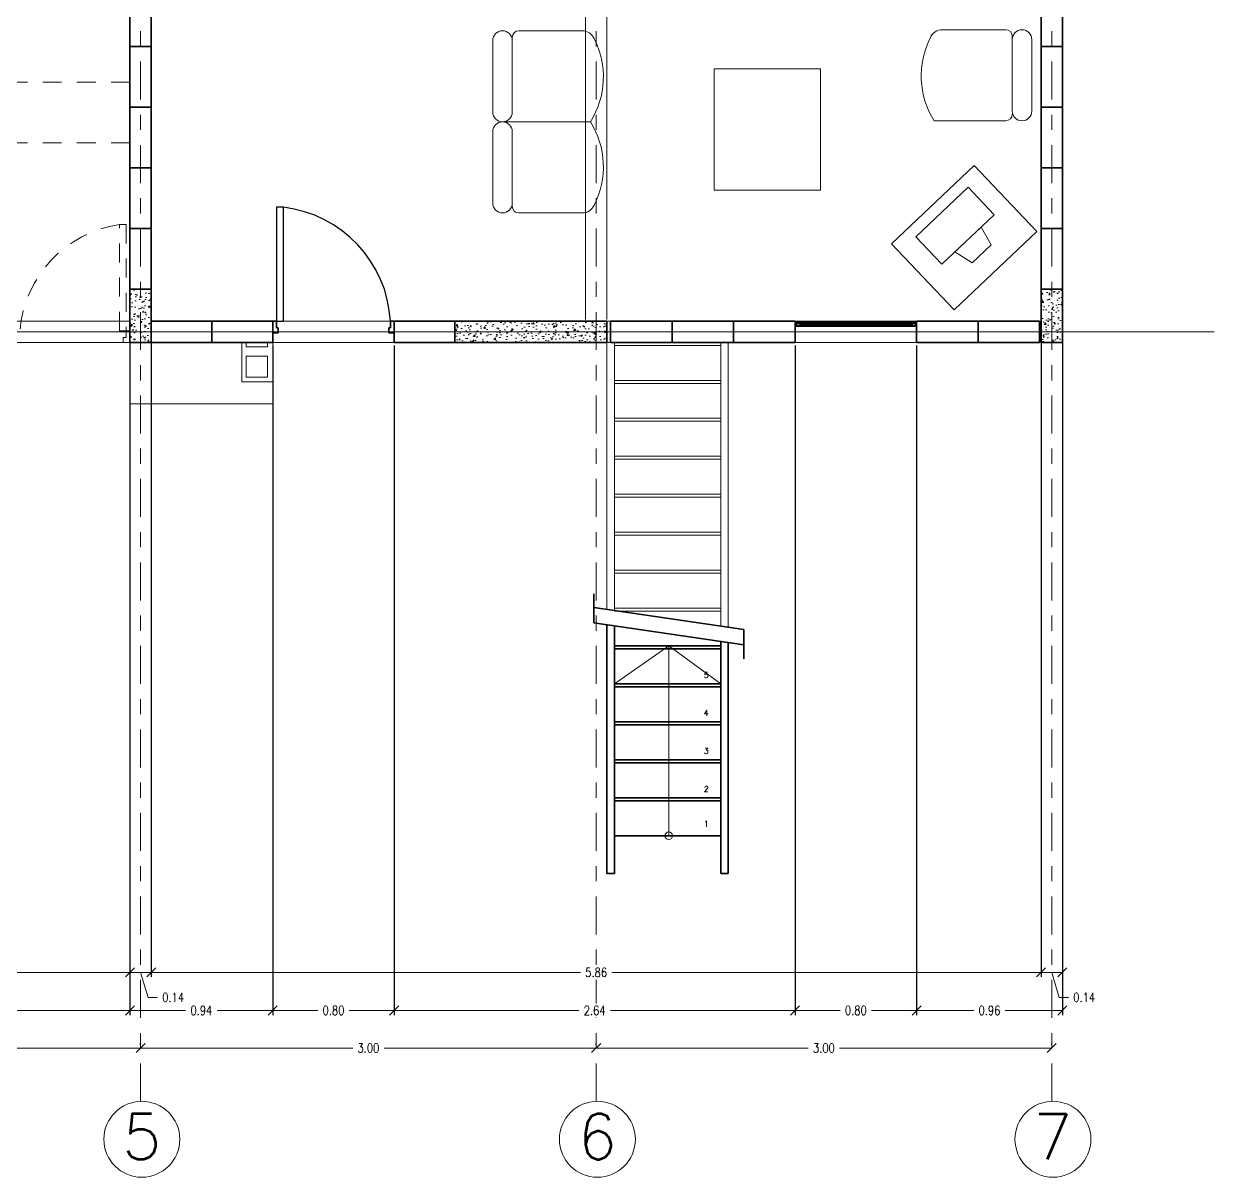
# Model space of a CAD drawing. Header units: metres. Extents: x -89 to 15, y -108 to -10.
# Drawn here: x -22.11 to -14.27, y -92.65 to -85.05 of the extents above; entities that cross this region are included whole.
import ezdxf

# ---------------------------------------------------------------- set-up
doc = ezdxf.new("R2010")
doc.units = ezdxf.units.M
doc.header["$LTSCALE"] = 5
doc.header["$MEASUREMENT"] = 0
doc.linetypes.add('CENTER', pattern=[2, 1.25, -0.25, 0.25, -0.25])
doc.linetypes.add('HIDDEN', pattern=[0.375, 0.25, -0.125])
doc.layers.get('0').update_dxf_attribs({"color": 30})
for name, color, linetype, lineweight in [('A-ANNO-DIMS', 3, 'Continuous', 18), ('A-ANNO-SYMB', 3, 'Continuous', 18), ('A-ANNO-TEXT', 3, 'Continuous', 18), ('A-DOOR-FULL', 4, 'Continuous', 25), ('A-FLOR-LEVL', 7, 'Continuous', 35), ('A-FLOR-OVHD', 3, 'HIDDEN', 18), ('A-FLOR-PATT', 8, 'Continuous', 18), ('A-FURN', 8, 'Continuous', 18), ('A-GLAZ-FULL', 4, 'Continuous', 25), ('A-WALL-FULL', 7, 'Continuous', 35)]:
    doc.layers.add(name, color=color, linetype=linetype, lineweight=lineweight)
doc.styles.add('E-ROMANS', font='romans.shx', dxfattribs={"width": 0.8})
doc.dimstyles.new('E-0050_TICK_12', dxfattribs={"dimscale": 0.001, "dimtxt": 60, "dimasz": 60, "dimexe": 30, "dimexo": 20, "dimgap": 30, "dimtad": 0, "dimzin": 0, "dimdsep": 46, "dimtxsty": 'E-ROMANS', "dimblk": 'OBLIQUE', "dimcen": 30, "dimclrd": 256, "dimclre": 256, "dimclrt": 256, "dimadec": 0, "dimazin": 0, "dimtfac": 1, "dimtmove": 1, "dimatfit": 3, "dimldrblk": 'OPEN90', "dimfxl": 1, "dimtfill": 1, "dimtolj": 1, "dimtzin": 0, "dimlwd": -1, "dimarcsym": 0})

# ---------------------------------------------------------------- blocks, each defined once
blk = doc.blocks.new('_Oblique')
at = {"color": 0, "linetype": 'ByBlock', "lineweight": -2}
blk.add_line((-0.5, -0.5), (0.5, 0.5), dxfattribs=at)
blk = doc.blocks.new('*D42')
at = {"layer": 'A-ANNO-DIMS', "lineweight": -2, "transparency": 16777216}
for p, q in [((-24.3446, -91.7796), (-24.3446, -91.7696)), ((-21.3446, -91.7796), (-21.3446, -91.7696))]:
    blk.add_line(p, q, dxfattribs=at)
at = {"layer": 'A-ANNO-DIMS', "transparency": 16777216}
for p, q in [((-24.3446, -91.7996), (-22.9477, -91.7996)), ((-21.3446, -91.7996), (-22.7414, -91.7996))]:
    blk.add_line(p, q, dxfattribs=at)
at = {"layer": 'A-ANNO-DIMS', "transparency": 16777216, "xscale": 0.06, "yscale": 0.06, "zscale": 0.06, "rotation": 180}
blk.add_blockref('_Oblique', (-24.3446, -91.7996), dxfattribs=at)
at = {"layer": 'A-ANNO-DIMS', "transparency": 16777216, "xscale": 0.06, "yscale": 0.06, "zscale": 0.06}
blk.add_blockref('_Oblique', (-21.3446, -91.7996), dxfattribs=at)
at = {"layer": 'A-ANNO-DIMS', "transparency": 16777216, "insert": (-22.8446, -91.7996), "char_height": 0.06, "attachment_point": 5, "style": 'E-ROMANS', "bg_fill": 3, "box_fill_scale": 1.25, "bg_fill_color": 256, "bg_fill_true_color": 13158600, "bg_fill_transparency": 0}
blk.add_mtext('\\A1;3.00', dxfattribs=at)
blk = doc.blocks.new('_Open90')
at = {"color": 0, "linetype": 'ByBlock', "lineweight": -2}
for p, q in [((0, 0), (-1, 0)), ((-0.5, 0.5), (0, 0)), ((0, 0), (-0.5, -0.5))]:
    blk.add_line(p, q, dxfattribs=at)
blk = doc.blocks.new('*D43')
at = {"layer": 'A-ANNO-DIMS', "lineweight": -2, "transparency": 16777216}
for p, q in [((-21.3446, -91.7796), (-21.3446, -91.7696)), ((-18.3446, -91.7796), (-18.3446, -91.7696))]:
    blk.add_line(p, q, dxfattribs=at)
at = {"layer": 'A-ANNO-DIMS', "transparency": 16777216}
for p, q in [((-21.3446, -91.7996), (-19.9477, -91.7996)), ((-18.3446, -91.7996), (-19.7414, -91.7996))]:
    blk.add_line(p, q, dxfattribs=at)
at = {"layer": 'A-ANNO-DIMS', "transparency": 16777216, "xscale": 0.06, "yscale": 0.06, "zscale": 0.06, "rotation": 180}
blk.add_blockref('_Oblique', (-21.3446, -91.7996), dxfattribs=at)
at = {"layer": 'A-ANNO-DIMS', "transparency": 16777216, "xscale": 0.06, "yscale": 0.06, "zscale": 0.06}
blk.add_blockref('_Oblique', (-18.3446, -91.7996), dxfattribs=at)
at = {"layer": 'A-ANNO-DIMS', "transparency": 16777216, "insert": (-19.8446, -91.7996), "char_height": 0.06, "attachment_point": 5, "style": 'E-ROMANS', "bg_fill": 3, "box_fill_scale": 1.25, "bg_fill_color": 256, "bg_fill_true_color": 13158600, "bg_fill_transparency": 0}
blk.add_mtext('\\A1;3.00', dxfattribs=at)
blk = doc.blocks.new('*D44')
at = {"layer": 'A-ANNO-DIMS', "lineweight": -2, "transparency": 16777216}
for p, q in [((-18.3446, -91.7796), (-18.3446, -91.7696)), ((-15.3446, -91.7796), (-15.3446, -91.7696))]:
    blk.add_line(p, q, dxfattribs=at)
at = {"layer": 'A-ANNO-DIMS', "transparency": 16777216}
for p, q in [((-18.3446, -91.7996), (-16.9477, -91.7996)), ((-15.3446, -91.7996), (-16.7414, -91.7996))]:
    blk.add_line(p, q, dxfattribs=at)
at = {"layer": 'A-ANNO-DIMS', "transparency": 16777216, "xscale": 0.06, "yscale": 0.06, "zscale": 0.06, "rotation": 180}
blk.add_blockref('_Oblique', (-18.3446, -91.7996), dxfattribs=at)
at = {"layer": 'A-ANNO-DIMS', "transparency": 16777216, "xscale": 0.06, "yscale": 0.06, "zscale": 0.06}
blk.add_blockref('_Oblique', (-15.3446, -91.7996), dxfattribs=at)
at = {"layer": 'A-ANNO-DIMS', "transparency": 16777216, "insert": (-16.8446, -91.7996), "char_height": 0.06, "attachment_point": 5, "style": 'E-ROMANS', "bg_fill": 3, "box_fill_scale": 1.25, "bg_fill_color": 256, "bg_fill_true_color": 13158600, "bg_fill_transparency": 0}
blk.add_mtext('\\A1;3.00', dxfattribs=at)
blk = doc.blocks.new('*D51')
at = {"layer": 'A-ANNO-DIMS', "lineweight": -2, "transparency": 16777216}
for p, q in [((-21.4146, -87.1709), (-21.4146, -91.5822)), ((-20.4746, -87.1709), (-20.4746, -91.5822))]:
    blk.add_line(p, q, dxfattribs=at)
at = {"layer": 'A-ANNO-DIMS', "transparency": 16777216}
for p, q in [((-21.4146, -91.5522), (-21.0489, -91.5522)), ((-20.4746, -91.5522), (-20.8403, -91.5522))]:
    blk.add_line(p, q, dxfattribs=at)
at = {"layer": 'A-ANNO-DIMS', "transparency": 16777216, "xscale": 0.06, "yscale": 0.06, "zscale": 0.06, "rotation": 180}
blk.add_blockref('_Oblique', (-21.4146, -91.5522), dxfattribs=at)
at = {"layer": 'A-ANNO-DIMS', "transparency": 16777216, "xscale": 0.06, "yscale": 0.06, "zscale": 0.06}
blk.add_blockref('_Oblique', (-20.4746, -91.5522), dxfattribs=at)
at = {"layer": 'A-ANNO-DIMS', "transparency": 16777216, "insert": (-20.9446, -91.5522), "char_height": 0.06, "attachment_point": 5, "style": 'E-ROMANS', "bg_fill": 3, "box_fill_scale": 1.25, "bg_fill_color": 256, "bg_fill_true_color": 13158600, "bg_fill_transparency": 0}
blk.add_mtext('\\A1;0.94', dxfattribs=at)
blk = doc.blocks.new('*D52')
at = {"layer": 'A-ANNO-DIMS', "lineweight": -2, "transparency": 16777216}
for p, q in [((-20.4746, -87.1709), (-20.4746, -91.5822)), ((-19.6746, -87.1709), (-19.6746, -91.5822))]:
    blk.add_line(p, q, dxfattribs=at)
at = {"layer": 'A-ANNO-DIMS', "transparency": 16777216}
for p, q in [((-20.4746, -91.5522), (-20.1777, -91.5522)), ((-19.6746, -91.5522), (-19.9714, -91.5522))]:
    blk.add_line(p, q, dxfattribs=at)
at = {"layer": 'A-ANNO-DIMS', "transparency": 16777216, "xscale": 0.06, "yscale": 0.06, "zscale": 0.06, "rotation": 180}
blk.add_blockref('_Oblique', (-20.4746, -91.5522), dxfattribs=at)
at = {"layer": 'A-ANNO-DIMS', "transparency": 16777216, "xscale": 0.06, "yscale": 0.06, "zscale": 0.06}
blk.add_blockref('_Oblique', (-19.6746, -91.5522), dxfattribs=at)
at = {"layer": 'A-ANNO-DIMS', "transparency": 16777216, "insert": (-20.0746, -91.5522), "char_height": 0.06, "attachment_point": 5, "style": 'E-ROMANS', "bg_fill": 3, "box_fill_scale": 1.25, "bg_fill_color": 256, "bg_fill_true_color": 13158600, "bg_fill_transparency": 0}
blk.add_mtext('\\A1;0.80', dxfattribs=at)
blk = doc.blocks.new('*D53')
at = {"layer": 'A-ANNO-DIMS', "lineweight": -2, "transparency": 16777216}
for p, q in [((-19.6746, -87.1709), (-19.6746, -91.5822)), ((-17.0346, -87.1709), (-17.0346, -91.5822))]:
    blk.add_line(p, q, dxfattribs=at)
at = {"layer": 'A-ANNO-DIMS', "transparency": 16777216}
for p, q in [((-19.6746, -91.5522), (-18.4589, -91.5522)), ((-17.0346, -91.5522), (-18.2503, -91.5522))]:
    blk.add_line(p, q, dxfattribs=at)
at = {"layer": 'A-ANNO-DIMS', "transparency": 16777216, "xscale": 0.06, "yscale": 0.06, "zscale": 0.06, "rotation": 180}
blk.add_blockref('_Oblique', (-19.6746, -91.5522), dxfattribs=at)
at = {"layer": 'A-ANNO-DIMS', "transparency": 16777216, "xscale": 0.06, "yscale": 0.06, "zscale": 0.06}
blk.add_blockref('_Oblique', (-17.0346, -91.5522), dxfattribs=at)
at = {"layer": 'A-ANNO-DIMS', "transparency": 16777216, "insert": (-18.3546, -91.5522), "char_height": 0.06, "attachment_point": 5, "style": 'E-ROMANS', "bg_fill": 3, "box_fill_scale": 1.25, "bg_fill_color": 256, "bg_fill_true_color": 13158600, "bg_fill_transparency": 0}
blk.add_mtext('\\A1;2.64', dxfattribs=at)
blk = doc.blocks.new('*D54')
at = {"layer": 'A-ANNO-DIMS', "lineweight": -2, "transparency": 16777216}
for p, q in [((-17.0346, -87.1709), (-17.0346, -91.5822)), ((-16.2346, -87.1709), (-16.2346, -91.5822))]:
    blk.add_line(p, q, dxfattribs=at)
at = {"layer": 'A-ANNO-DIMS', "transparency": 16777216}
for p, q in [((-17.0346, -91.5522), (-16.7377, -91.5522)), ((-16.2346, -91.5522), (-16.5314, -91.5522))]:
    blk.add_line(p, q, dxfattribs=at)
at = {"layer": 'A-ANNO-DIMS', "transparency": 16777216, "xscale": 0.06, "yscale": 0.06, "zscale": 0.06, "rotation": 180}
blk.add_blockref('_Oblique', (-17.0346, -91.5522), dxfattribs=at)
at = {"layer": 'A-ANNO-DIMS', "transparency": 16777216, "xscale": 0.06, "yscale": 0.06, "zscale": 0.06}
blk.add_blockref('_Oblique', (-16.2346, -91.5522), dxfattribs=at)
at = {"layer": 'A-ANNO-DIMS', "transparency": 16777216, "insert": (-16.6346, -91.5522), "char_height": 0.06, "attachment_point": 5, "style": 'E-ROMANS', "bg_fill": 3, "box_fill_scale": 1.25, "bg_fill_color": 256, "bg_fill_true_color": 13158600, "bg_fill_transparency": 0}
blk.add_mtext('\\A1;0.80', dxfattribs=at)
blk = doc.blocks.new('*D55')
at = {"layer": 'A-ANNO-DIMS', "lineweight": -2, "transparency": 16777216}
for p, q in [((-16.2346, -87.1709), (-16.2346, -91.5822)), ((-15.2746, -87.1709), (-15.2746, -91.5822))]:
    blk.add_line(p, q, dxfattribs=at)
at = {"layer": 'A-ANNO-DIMS', "transparency": 16777216}
for p, q in [((-16.2346, -91.5522), (-15.8577, -91.5522)), ((-15.2746, -91.5522), (-15.6514, -91.5522))]:
    blk.add_line(p, q, dxfattribs=at)
at = {"layer": 'A-ANNO-DIMS', "transparency": 16777216, "xscale": 0.06, "yscale": 0.06, "zscale": 0.06, "rotation": 180}
blk.add_blockref('_Oblique', (-16.2346, -91.5522), dxfattribs=at)
at = {"layer": 'A-ANNO-DIMS', "transparency": 16777216, "xscale": 0.06, "yscale": 0.06, "zscale": 0.06}
blk.add_blockref('_Oblique', (-15.2746, -91.5522), dxfattribs=at)
at = {"layer": 'A-ANNO-DIMS', "transparency": 16777216, "insert": (-15.7546, -91.5522), "char_height": 0.06, "attachment_point": 5, "style": 'E-ROMANS', "bg_fill": 3, "box_fill_scale": 1.25, "bg_fill_color": 256, "bg_fill_true_color": 13158600, "bg_fill_transparency": 0}
blk.add_mtext('\\A1;0.96', dxfattribs=at)
blk = doc.blocks.new('*D61')
at = {"layer": 'A-ANNO-DIMS', "lineweight": -2, "transparency": 16777216}
for p, q in [((-24.2746, -86.6209), (-24.2746, -91.3314)), ((-21.4146, -86.6209), (-21.4146, -91.3314))]:
    blk.add_line(p, q, dxfattribs=at)
at = {"layer": 'A-ANNO-DIMS', "transparency": 16777216}
for p, q in [((-24.2746, -91.3014), (-22.9477, -91.3014)), ((-21.4146, -91.3014), (-22.7414, -91.3014))]:
    blk.add_line(p, q, dxfattribs=at)
at = {"layer": 'A-ANNO-DIMS', "transparency": 16777216, "xscale": 0.06, "yscale": 0.06, "zscale": 0.06, "rotation": 180}
blk.add_blockref('_Oblique', (-24.2746, -91.3014), dxfattribs=at)
at = {"layer": 'A-ANNO-DIMS', "transparency": 16777216, "xscale": 0.06, "yscale": 0.06, "zscale": 0.06}
blk.add_blockref('_Oblique', (-21.4146, -91.3014), dxfattribs=at)
at = {"layer": 'A-ANNO-DIMS', "transparency": 16777216, "insert": (-22.8446, -91.3014), "char_height": 0.06, "attachment_point": 5, "style": 'E-ROMANS', "bg_fill": 3, "box_fill_scale": 1.25, "bg_fill_color": 256, "bg_fill_true_color": 13158600, "bg_fill_transparency": 0}
blk.add_mtext('\\A1;2.86', dxfattribs=at)
blk = doc.blocks.new('*D62')
at = {"layer": 'A-ANNO-DIMS', "lineweight": -2, "transparency": 16777216}
for p, q in [((-21.4146, -86.8209), (-21.4146, -91.3314)), ((-21.2746, -86.8209), (-21.2746, -91.3314))]:
    blk.add_line(p, q, dxfattribs=at)
at = {"layer": 'A-ANNO-DIMS', "transparency": 16777216}
for p, q in [((-21.4146, -91.3014), (-21.2746, -91.3014)), ((-21.3446, -91.3014), (-21.2951, -91.4664)), ((-21.2951, -91.4664), (-21.2351, -91.4664))]:
    blk.add_line(p, q, dxfattribs=at)
at = {"layer": 'A-ANNO-DIMS', "transparency": 16777216, "xscale": 0.06, "yscale": 0.06, "zscale": 0.06, "rotation": 180}
blk.add_blockref('_Oblique', (-21.4146, -91.3014), dxfattribs=at)
at = {"layer": 'A-ANNO-DIMS', "transparency": 16777216, "xscale": 0.06, "yscale": 0.06, "zscale": 0.06}
blk.add_blockref('_Oblique', (-21.2746, -91.3014), dxfattribs=at)
at = {"layer": 'A-ANNO-DIMS', "transparency": 16777216, "insert": (-21.1308, -91.4664), "char_height": 0.06, "attachment_point": 5, "style": 'E-ROMANS', "bg_fill": 3, "box_fill_scale": 1.25, "bg_fill_color": 256, "bg_fill_true_color": 13158600, "bg_fill_transparency": 0}
blk.add_mtext('\\A1;0.14', dxfattribs=at)
blk = doc.blocks.new('*D63')
at = {"layer": 'A-ANNO-DIMS', "lineweight": -2, "transparency": 16777216}
for p, q in [((-21.2746, -86.4209), (-21.2746, -91.3314)), ((-15.4146, -86.4209), (-15.4146, -91.3314))]:
    blk.add_line(p, q, dxfattribs=at)
at = {"layer": 'A-ANNO-DIMS', "transparency": 16777216}
for p, q in [((-21.2746, -91.3014), (-18.4477, -91.3014)), ((-15.4146, -91.3014), (-18.2414, -91.3014))]:
    blk.add_line(p, q, dxfattribs=at)
at = {"layer": 'A-ANNO-DIMS', "transparency": 16777216, "xscale": 0.06, "yscale": 0.06, "zscale": 0.06, "rotation": 180}
blk.add_blockref('_Oblique', (-21.2746, -91.3014), dxfattribs=at)
at = {"layer": 'A-ANNO-DIMS', "transparency": 16777216, "xscale": 0.06, "yscale": 0.06, "zscale": 0.06}
blk.add_blockref('_Oblique', (-15.4146, -91.3014), dxfattribs=at)
at = {"layer": 'A-ANNO-DIMS', "transparency": 16777216, "insert": (-18.3446, -91.3014), "char_height": 0.06, "attachment_point": 5, "style": 'E-ROMANS', "bg_fill": 3, "box_fill_scale": 1.25, "bg_fill_color": 256, "bg_fill_true_color": 13158600, "bg_fill_transparency": 0}
blk.add_mtext('\\A1;5.86', dxfattribs=at)
blk = doc.blocks.new('*D64')
at = {"layer": 'A-ANNO-DIMS', "lineweight": -2, "transparency": 16777216}
for p, q in [((-15.4146, -86.4209), (-15.4146, -91.3314)), ((-15.2746, -86.4209), (-15.2746, -91.3314))]:
    blk.add_line(p, q, dxfattribs=at)
at = {"layer": 'A-ANNO-DIMS', "transparency": 16777216}
for p, q in [((-15.4146, -91.3014), (-15.2746, -91.3014)), ((-15.3446, -91.3014), (-15.2951, -91.4664)), ((-15.2951, -91.4664), (-15.2351, -91.4664))]:
    blk.add_line(p, q, dxfattribs=at)
at = {"layer": 'A-ANNO-DIMS', "transparency": 16777216, "xscale": 0.06, "yscale": 0.06, "zscale": 0.06, "rotation": 180}
blk.add_blockref('_Oblique', (-15.4146, -91.3014), dxfattribs=at)
at = {"layer": 'A-ANNO-DIMS', "transparency": 16777216, "xscale": 0.06, "yscale": 0.06, "zscale": 0.06}
blk.add_blockref('_Oblique', (-15.2746, -91.3014), dxfattribs=at)
at = {"layer": 'A-ANNO-DIMS', "transparency": 16777216, "insert": (-15.1308, -91.4664), "char_height": 0.06, "attachment_point": 5, "style": 'E-ROMANS', "bg_fill": 3, "box_fill_scale": 1.25, "bg_fill_color": 256, "bg_fill_true_color": 13158600, "bg_fill_transparency": 0}
blk.add_mtext('\\A1;0.14', dxfattribs=at)
blk = doc.blocks.new('*D144')
at = {"layer": 'A-ANNO-DIMS', "lineweight": -2, "transparency": 16777216}
for p, q in [((-24.2746, -87.1709), (-24.2746, -91.5822)), ((-21.4146, -87.1709), (-21.4146, -91.5822))]:
    blk.add_line(p, q, dxfattribs=at)
at = {"layer": 'A-ANNO-DIMS', "transparency": 16777216}
for p, q in [((-24.2746, -91.5522), (-22.9477, -91.5522)), ((-21.4146, -91.5522), (-22.7414, -91.5522))]:
    blk.add_line(p, q, dxfattribs=at)
at = {"layer": 'A-ANNO-DIMS', "transparency": 16777216, "xscale": 0.06, "yscale": 0.06, "zscale": 0.06, "rotation": 180}
blk.add_blockref('_Oblique', (-24.2746, -91.5522), dxfattribs=at)
at = {"layer": 'A-ANNO-DIMS', "transparency": 16777216, "xscale": 0.06, "yscale": 0.06, "zscale": 0.06}
blk.add_blockref('_Oblique', (-21.4146, -91.5522), dxfattribs=at)
at = {"layer": 'A-ANNO-DIMS', "transparency": 16777216, "insert": (-22.8446, -91.5522), "char_height": 0.06, "attachment_point": 5, "style": 'E-ROMANS', "bg_fill": 3, "box_fill_scale": 1.25, "bg_fill_color": 256, "bg_fill_true_color": 13158600, "bg_fill_transparency": 0}
blk.add_mtext('\\A1;2.86', dxfattribs=at)

msp = doc.modelspace()

# ---------------------------------------------------------------- hatches: boundary and pattern name
at = {"layer": 'A-FLOR-PATT'}
h = msp.add_hatch(dxfattribs=at)
h.set_pattern_fill('AR-CONC', color=256, scale=0.0005, style=0)
h.set_pattern_definition([(50, (0, 0), (0.091092334, -0.00796954), [0.009525, -0.104775]), (355, (0, 0), (-0.01762141, 0.09552832), [0.00762, -0.08382]), (100.451, (0.00759, -0.00066), (0.07347125, 0.08755834), [0.008095, -0.089045]), (46.1842, (0, 0.0254), (0.13553952, -0.02102116), [0.0142875, -0.1571625]), (96.6356, (0.0113, 0.02365), (0.11870212, 0.12371278), [0.0121425, -0.1335675]), (351.184, (0, 0.0254), (0.1187023, 0.12371256), [0.01143, -0.12573]), (21, (0.0127, 0.01905), (0.07580744, -0.05113276), [0.009525, -0.104775]), (326, (0.0127, 0.01905), (0.03090101, 0.09209398), [0.00762, -0.08382]), (71.4514, (0.01902, 0.01479), (0.106708245, 0.04096143), [0.008095, -0.089045]), (37.5, (0, 0), (0.001544302, 0.04227752), [0, -0.082804, 0, -0.08509, 0, -0.0841375]), (7.5, (0, 0), (0.033409831, 0.050090287), [0, -0.048514, 0, -0.080899, 0, -0.0320675]), (327.5, (-0.02832, 0), (0.067795298, -0.002864372), [0, -0.03175, 0, -0.09906, 0, -0.131445]), (317.5, (-0.04102, 0), (0.07406459, 0.012713246), [0, -0.041275, 0, -0.065786, 0, -0.093345])])
h.paths.add_polyline_path([(-21.2746, -86.8009), (-21.4146, -86.8009), (-21.4146, -87.1509), (-21.2746, -87.1509)])
h = msp.add_hatch(dxfattribs=at)
h.set_pattern_fill('AR-CONC', color=256, scale=0.0005, style=0)
h.set_pattern_definition([(50, (18, -7e-14), (0.091092334, -0.00796954), [0.009525, -0.104775]), (355, (18, -7e-14), (-0.01762141, 0.09552832), [0.00762, -0.08382]), (100.451, (18.00759, -0.00066), (0.07347125, 0.08755834), [0.008095, -0.089045]), (46.1842, (18, 0.0254), (0.13553952, -0.02102116), [0.0142875, -0.1571625]), (96.6356, (18.0113, 0.02365), (0.11870212, 0.12371278), [0.0121425, -0.1335675]), (351.184, (18, 0.0254), (0.1187023, 0.12371256), [0.01143, -0.12573]), (21, (18.0127, 0.01905), (0.07580744, -0.05113276), [0.009525, -0.104775]), (326, (18.0127, 0.01905), (0.03090101, 0.09209398), [0.00762, -0.08382]), (71.4514, (18.01902, 0.01479), (0.106708245, 0.04096143), [0.008095, -0.089045]), (37.5, (18, -7e-14), (0.001544302, 0.04227752), [0, -0.082804, 0, -0.08509, 0, -0.0841375]), (7.5, (18, -7e-14), (0.033409831, 0.050090287), [0, -0.048514, 0, -0.080899, 0, -0.0320675]), (327.5, (17.97168, -7e-14), (0.067795298, -0.002864372), [0, -0.03175, 0, -0.09906, 0, -0.131445]), (317.5, (17.95898, -7e-14), (0.07406459, 0.012713246), [0, -0.041275, 0, -0.065786, 0, -0.093345])])
h.paths.add_polyline_path([(-15.4146, -87.1509), (-15.2746, -87.1509), (-15.2746, -86.8009), (-15.4146, -86.8009)])
h = msp.add_hatch(dxfattribs=at)
h.set_pattern_fill('AR-CONC', color=256, scale=0.0005, style=0)
h.set_pattern_definition([(50, (-0.01, 0), (0.091092334, -0.00796954), [0.009525, -0.104775]), (355, (-0.01, 0), (-0.01762141, 0.09552832), [0.00762, -0.08382]), (100.451, (-0.00241, -0.00066), (0.07347125, 0.08755834), [0.008095, -0.089045]), (46.1842, (-0.01, 0.0254), (0.13553952, -0.02102116), [0.0142875, -0.1571625]), (96.6356, (0.0013, 0.02365), (0.11870212, 0.12371278), [0.0121425, -0.1335675]), (351.184, (-0.01, 0.0254), (0.1187023, 0.12371256), [0.01143, -0.12573]), (21, (0.0027, 0.01905), (0.07580744, -0.05113276), [0.009525, -0.104775]), (326, (0.0027, 0.01905), (0.03090101, 0.09209398), [0.00762, -0.08382]), (71.4514, (0.00902, 0.01479), (0.106708245, 0.04096143), [0.008095, -0.089045]), (37.5, (-0.01, 0), (0.001544302, 0.04227752), [0, -0.082804, 0, -0.08509, 0, -0.0841375]), (7.5, (-0.01, 0), (0.033409831, 0.050090287), [0, -0.048514, 0, -0.080899, 0, -0.0320675]), (327.5, (-0.03832, 0), (0.067795298, -0.002864372), [0, -0.03175, 0, -0.09906, 0, -0.131445]), (317.5, (-0.05102, 0), (0.07406459, 0.012713246), [0, -0.041275, 0, -0.065786, 0, -0.093345])])
h.paths.add_polyline_path([(-19.2746, -87.0109), (-19.2746, -87.1509), (-18.2746, -87.1509), (-18.2746, -87.0109)])
for points in [[(-17.0179, -87.0472), (-17.0179, -87.0447), (-17.0321, -87.0447), (-17.0321, -87.0234), (-17.0179, -87.0234), (-17.0179, -87.0209), (-17.0346, -87.0209), (-17.0346, -87.0472)], [(-16.2512, -87.0472), (-16.2512, -87.0447), (-16.2371, -87.0447), (-16.2371, -87.0234), (-16.2512, -87.0234), (-16.2512, -87.0209), (-16.2346, -87.0209), (-16.2346, -87.0472)]]:
    msp.add_hatch(color=256, dxfattribs=at).paths.add_polyline_path(points)

# ---------------------------------------------------------------- linework, layer by layer
at = {"layer": 'A-ANNO-SYMB', "linetype": 'CENTER', "ltscale": 0.04}
for p, q in [((-21.3446, -92.1509), (-21.3446, -77.1009)), ((-18.3446, -92.1509), (-18.3446, -77.1009)), ((-15.3446, -92.1509), (-15.3446, -77.1009))]:
    msp.add_line(p, q, dxfattribs=at)
at = {"layer": 'A-ANNO-SYMB', "ltscale": 0.04}
msp.add_lwpolyline([(-35.5715, -87.0809), (-14.2746, -87.0809)], dxfattribs=at)
at = {"layer": 'A-ANNO-SYMB'}
for centre in [(-21.3365, -92.4008), (-18.3365, -92.4008), (-15.3365, -92.4008)]:
    msp.add_circle(centre, 0.25, dxfattribs=at)
at = {"layer": 'A-DOOR-FULL'}
msp.add_lwpolyline([(-20.4496, -86.2609), (-20.4496, -87.0109), (-20.4046, -87.0109), (-20.4046, -86.2609)], close=True, dxfattribs=at)
msp.add_arc((-20.4969, -87.054), 0.7984, 3.09333, 83.36373, dxfattribs=at)
at = {"layer": 'A-FLOR-OVHD', "ltscale": 0.1}
for p, q in [((-21.4146, -85.4363), (-23.7746, -85.4363)), ((-21.4146, -85.8363), (-24.2746, -85.8363))]:
    msp.add_line(p, q, dxfattribs=at)
at = {"layer": 'A-FURN', "ltscale": 0.8}
for p, q in [((-18.4146, -87.0009), (-18.4146, -81.3109)), ((-18.2746, -87.0009), (-18.2746, -81.3109)), ((-18.4364, -85.098), (-18.8541, -85.098)), ((-15.647, -85.0911), (-16.0648, -85.0911)), ((-15.6042, -85.6268), (-15.6042, -85.1339)), ((-19.0255, -85.6337), (-19.0255, -85.1622)), ((-18.897, -85.1408), (-18.897, -85.6337)), ((-15.4756, -85.1553), (-15.4756, -85.6268)), ((-18.9613, -85.698), (-18.897, -85.698)), ((-18.3827, -85.698), (-18.897, -85.698)), ((-16.1185, -85.6911), (-15.647, -85.6911)), ((-19.0255, -86.2337), (-19.0255, -85.7622)), ((-18.897, -85.7622), (-18.897, -86.2551)), ((-18.8541, -86.298), (-18.4364, -86.298)), ((-24.2746, -87.0109), (-21.4146, -87.0109)), ((-21.2646, -87.0109), (-15.4246, -87.0109)), ((-24.2746, -87.1509), (-21.4146, -87.1509)), ((-20.6786, -87.1509), (-20.6786, -87.4109)), ((-20.6486, -87.1809), (-20.6486, -87.1509)), ((-20.5086, -87.1509), (-20.5086, -87.1809)), ((-20.4786, -87.1509), (-19.6396, -87.1509)), ((-17.4746, -87.1509), (-18.2746, -87.1509)), ((-20.5086, -87.1809), (-20.6486, -87.1809)), ((-20.6486, -87.3809), (-20.6486, -87.2409)), ((-20.6486, -87.2409), (-20.5086, -87.2409)), ((-20.5086, -87.2409), (-20.5086, -87.3809)), ((-20.5086, -87.3809), (-20.6486, -87.3809)), ((-20.6786, -87.4109), (-20.4786, -87.4109))]:
    msp.add_line(p, q, dxfattribs=at)
at = {"layer": 'A-FURN', "ltscale": 0.4}
for p, q in [((-15.8095, -86.392), (-15.7433, -86.5084)), ((-15.9817, -86.555), (-15.8691, -86.6274))]:
    msp.add_line(p, q, dxfattribs=at)
at = {"layer": 'A-FURN'}
for p, q in [((-17.0346, -87.0109), (-16.2346, -87.0109)), ((-21.4146, -87.5559), (-21.4146, -87.1509)), ((-20.4746, -87.1509), (-20.4746, -87.5559)), ((-17.0346, -87.1509), (-16.2346, -87.1509)), ((-21.4146, -87.5559), (-20.4746, -87.5559))]:
    msp.add_line(p, q, dxfattribs=at)
at = {"layer": 'A-FURN', "ltscale": 0.04}
msp.add_line((-18.4246, -87.1509), (-18.4746, -87.1509), dxfattribs=at)
at = {"layer": 'A-FURN', "ltscale": 0.8}
msp.add_lwpolyline([(-16.8677, -85.3485), (-17.5677, -85.3485), (-17.5677, -86.1485), (-16.8677, -86.1485), (-16.8677, -85.3485)], dxfattribs=at)
msp.add_lwpolyline([(-15.8547, -85.9855), (-16.3995, -86.501), (-15.9871, -86.9368), (-15.4423, -86.4214)], close=True, dxfattribs=at)
at = {"layer": 'A-FURN', "ltscale": 0.4}
msp.add_lwpolyline([(-15.8952, -86.129), (-16.2396, -86.4548), (-16.0678, -86.6364), (-15.7234, -86.3106)], close=True, dxfattribs=at)
for points in [[(-15.8095, -86.392), (-15.9817, -86.555)], [(-15.8691, -86.6274), (-15.7433, -86.5084)]]:
    msp.add_lwpolyline(points, dxfattribs=at)
at = {"layer": 'A-FURN', "ltscale": 0.8}
for centre, radius, start, end in [((-18.9613, -85.1622), 0.0643, 360, 180), ((-18.8541, -85.1408), 0.0429, 90, 180), ((-18.4364, -85.1837), 0.0857, 23.57818, 90), ((-16.0648, -85.1768), 0.0857, 90, 156.42182), ((-15.647, -85.1339), 0.0429, 360, 90), ((-15.5399, -85.1553), 0.0643, 360, 180), ((-18.8514, -85.4018), 0.5544, 327.7159, 27.08845), ((-15.6498, -85.3949), 0.5544, 152.91155, 212.2841), ((-18.9613, -85.6337), 0.0643, 180, 360), ((-15.647, -85.6482), 0.0429, 270, 360), ((-15.5399, -85.6268), 0.0643, 180, 360), ((-18.9613, -85.7622), 0.0643, 360, 180), ((-18.8514, -85.9941), 0.5544, 332.91155, 32.2841), ((-18.9613, -86.2337), 0.0643, 180, 360), ((-18.8541, -86.2551), 0.0429, 180, 270), ((-18.4364, -86.2122), 0.0857, 270, 336.42182)]:
    msp.add_arc(centre, radius, start, end, dxfattribs=at)
at = {"layer": 'A-GLAZ-FULL'}
for p, q in [((-17.0346, -87.0209), (-16.2512, -87.0209)), ((-16.2346, -87.0209), (-17.0346, -87.0209)), ((-16.2346, -87.0472), (-17.0346, -87.0472)), ((-17.0223, -87.0407), (-17.0223, -87.0274)), ((-17.0223, -87.0274), (-16.9932, -87.0274)), ((-17.0223, -87.0407), (-16.9932, -87.0407)), ((-16.2604, -87.0315), (-17.0032, -87.0315)), ((-17.0032, -87.0315), (-17.0032, -87.0365)), ((-16.2604, -87.0365), (-17.0032, -87.0365)), ((-16.9932, -87.0315), (-16.9932, -87.0274)), ((-16.9932, -87.0407), (-16.9932, -87.0365)), ((-16.2412, -87.0274), (-16.2704, -87.0274)), ((-16.2704, -87.0315), (-16.2704, -87.0274)), ((-16.2704, -87.0407), (-16.2704, -87.0365)), ((-16.2412, -87.0407), (-16.2704, -87.0407)), ((-16.2604, -87.0365), (-16.2604, -87.0315)), ((-16.2512, -87.0209), (-16.2346, -87.0209)), ((-16.2512, -87.0234), (-16.2512, -87.0209)), ((-16.2512, -87.0472), (-16.2512, -87.0447)), ((-16.2512, -87.0447), (-16.2371, -87.0447)), ((-16.2412, -87.0407), (-16.2412, -87.0274)), ((-16.2371, -87.0447), (-16.2371, -87.0234))]:
    msp.add_line(p, q, dxfattribs=at)
at = {"layer": 'A-WALL-FULL'}
for p, q in [((-15.4146, -85.2009), (-15.4146, -84.8009)), ((-15.2746, -84.8009), (-15.2746, -85.2009)), ((-21.4146, -85.2009), (-21.4146, -85.0009)), ((-21.2746, -85.0009), (-21.2746, -85.2009)), ((-21.2746, -85.2009), (-21.4146, -85.2009)), ((-21.2746, -85.2009), (-21.4146, -85.2009)), ((-21.4146, -85.2009), (-21.4146, -85.6009)), ((-21.2746, -85.6009), (-21.2746, -85.2009)), ((-15.2746, -85.2009), (-15.4146, -85.2009)), ((-15.4146, -85.2009), (-15.2746, -85.2009)), ((-15.4146, -85.6009), (-15.4146, -85.2009)), ((-15.2746, -85.2009), (-15.2746, -85.6009)), ((-21.4146, -85.6009), (-21.2746, -85.6009)), ((-21.2746, -85.6009), (-21.4146, -85.6009)), ((-21.4146, -85.6009), (-21.4146, -86.0009)), ((-21.2746, -86.0009), (-21.2746, -85.6009)), ((-15.2746, -85.6009), (-15.4146, -85.6009)), ((-15.4146, -85.6009), (-15.2746, -85.6009)), ((-15.4146, -86.0009), (-15.4146, -85.6009)), ((-15.2746, -85.6009), (-15.2746, -86.0009)), ((-21.4146, -86.0009), (-21.2746, -86.0009)), ((-21.2746, -86.0009), (-21.4146, -86.0009)), ((-21.4146, -86.0009), (-21.4146, -86.4009)), ((-15.2746, -86.0009), (-15.4146, -86.0009)), ((-15.4146, -86.0009), (-15.2746, -86.0009)), ((-21.2746, -87.1509), (-21.4146, -87.1509)), ((-21.2746, -87.1509), (-21.4146, -87.1509)), ((-21.4146, -87.1509), (-21.2746, -87.1509)), ((-21.4146, -87.1509), (-21.2746, -87.1509))]:
    msp.add_line(p, q, dxfattribs=at)
for points in [[(-21.4146, -86.8009), (-21.2746, -86.8009), (-21.2746, -87.1509), (-21.4146, -87.1509)], [(-15.4146, -86.8009), (-15.2746, -86.8009), (-15.2746, -87.1509), (-15.4146, -87.1509)], [(-19.6746, -87.1509), (-19.2746, -87.1509), (-19.2746, -87.0109), (-19.6746, -87.0109)], [(-19.2746, -87.0109), (-18.2746, -87.0109), (-18.2746, -87.1509), (-19.2746, -87.1509)]]:
    msp.add_lwpolyline(points, close=True, dxfattribs=at)
for points in [[(-20.4746, -87.0559), (-20.4746, -87.0559), (-20.4746, -87.0109), (-20.4496, -87.0109), (-20.4496, -87.0559)], [(-19.6746, -87.0559), (-19.6746, -87.0559), (-19.6746, -87.0109), (-19.6996, -87.0109), (-19.6996, -87.0559)]]:
    msp.add_lwpolyline(points, dxfattribs=at)

# ---------------------------------------------------------------- texts
at = {"layer": 'A-ANNO-TEXT', "style": 'E-ROMANS'}
for s, p in [('5', (-21.4653, -92.5335)), ('6', (-18.4653, -92.5335)), ('7', (-15.4653, -92.5335))]:
    msp.add_text(s, height=0.3, dxfattribs=at).set_placement(p)

# ---------------------------------------------------------------- next in the draw order: dimensions: what is measured, and where the dimension line sits
at = {"layer": 'A-ANNO-DIMS'}
for base, p1, p2, picture, middle in [((-20.4746, -91.5522), (-21.4146, -87.1509), (-20.4746, -87.1509), '*D51', (-20.9446, -91.5522)), ((-21.3446, -91.7996), (-24.3446, -91.7996), (-21.3446, -91.7996), '*D42', (-22.8446, -91.7996))]:
    dim = msp.add_linear_dim(base=base, p1=p1, p2=p2, dimstyle='E-0050_TICK_12', dxfattribs=at)
    dim.commit()
    dim.dimension.update_dxf_attribs({"geometry": picture, "text_midpoint": middle})

# ---------------------------------------------------------------- next in the draw order: dimensions: what is measured, and where the dimension line sits
for base, p1, p2, picture, middle in [((-21.4146, -91.3014), (-24.2746, -86.6009), (-21.4146, -86.6009), '*D61', (-22.8446, -91.3014)), ((-19.6746, -91.5522), (-20.4746, -87.1509), (-19.6746, -87.1509), '*D52', (-20.0746, -91.5522)), ((-18.3446, -91.7996), (-21.3446, -91.7996), (-18.3446, -91.7996), '*D43', (-19.8446, -91.7996))]:
    dim = msp.add_linear_dim(base=base, p1=p1, p2=p2, dimstyle='E-0050_TICK_12', dxfattribs=at)
    dim.commit()
    dim.dimension.update_dxf_attribs({"geometry": picture, "text_midpoint": middle})

# ---------------------------------------------------------------- next in the draw order: linework, layer by layer
at = {"layer": 'A-FLOR-OVHD', "ltscale": 0.1}
msp.add_arc((-21.3707, -87.1369), 0.7714, 98.48689, 175.31734, dxfattribs=at)

# ---------------------------------------------------------------- next in the draw order: dimensions: what is measured, and where the dimension line sits
at = {"layer": 'A-ANNO-DIMS'}
for base, p1, p2, picture, middle in [((-21.2746, -91.3014), (-21.4146, -86.8009), (-21.2746, -86.8009), '*D62', (-21.2051, -91.4664)), ((-17.0346, -91.5522), (-19.6746, -87.1509), (-17.0346, -87.1509), '*D53', (-18.3546, -91.5522)), ((-15.3446, -91.7996), (-18.3446, -91.7996), (-15.3446, -91.7996), '*D44', (-16.8446, -91.7996))]:
    dim = msp.add_linear_dim(base=base, p1=p1, p2=p2, dimstyle='E-0050_TICK_12', dxfattribs=at)
    dim.commit()
    dim.dimension.update_dxf_attribs({"geometry": picture, "text_midpoint": middle})

# ---------------------------------------------------------------- next in the draw order: linework, layer by layer
at = {"layer": 'A-FLOR-OVHD', "ltscale": 0.1}
msp.add_lwpolyline([(-21.4396, -86.3739), (-21.4396, -87.0739), (-21.4846, -87.0739), (-21.4846, -86.3739)], close=True, dxfattribs=at)
at = {"layer": 'A-WALL-FULL'}
msp.add_line((-21.4146, -86.4009), (-21.4146, -86.8009), dxfattribs=at)

# ---------------------------------------------------------------- next in the draw order: dimensions: what is measured, and where the dimension line sits
at = {"layer": 'A-ANNO-DIMS'}
for base, p1, p2, picture, middle in [((-21.4146, -91.5522), (-24.2746, -87.1509), (-21.4146, -87.1509), '*D144', (-22.8446, -91.5522)), ((-16.2346, -91.5522), (-17.0346, -87.1509), (-16.2346, -87.1509), '*D54', (-16.6346, -91.5522))]:
    dim = msp.add_linear_dim(base=base, p1=p1, p2=p2, dimstyle='E-0050_TICK_12', dxfattribs=at)
    dim.commit()
    dim.dimension.update_dxf_attribs({"geometry": picture, "text_midpoint": middle})

# ---------------------------------------------------------------- next in the draw order: linework, layer by layer
at = {"layer": 'A-FLOR-OVHD', "ltscale": 0.1}
for points in [[(-21.4146, -87.1189), (-21.4146, -87.0739), (-21.4396, -87.0739), (-21.4396, -87.1189)], [(-21.4146, -87.1189), (-21.4146, -87.1509), (-21.4596, -87.1509), (-21.4596, -87.1189), (-21.4396, -87.1189)]]:
    msp.add_lwpolyline(points, dxfattribs=at)

# ---------------------------------------------------------------- next in the draw order: dimensions: what is measured, and where the dimension line sits
at = {"layer": 'A-ANNO-DIMS'}
dim = msp.add_linear_dim(base=(-15.2746, -91.5522), p1=(-16.2346, -87.1509), p2=(-15.2746, -87.1509), dimstyle='E-0050_TICK_12', dxfattribs=at)
dim.commit()
dim.dimension.update_dxf_attribs({"geometry": '*D55', "text_midpoint": (-15.7546, -91.5522)})

# ---------------------------------------------------------------- next in the draw order: dimensions: what is measured, and where the dimension line sits
dim = msp.add_linear_dim(base=(-15.4146, -91.3014), p1=(-21.2746, -86.4009), p2=(-15.4146, -86.4009), dimstyle='E-0050_TICK_12', dxfattribs=at)
dim.commit()
dim.dimension.update_dxf_attribs({"geometry": '*D63', "text_midpoint": (-18.3446, -91.3014)})

# ---------------------------------------------------------------- next in the draw order: linework, layer by layer
at = {"layer": 'A-FLOR-LEVL'}
for p, q in [((-18.2746, -90.6509), (-18.2746, -89.0117)), ((-18.2246, -90.6509), (-18.2246, -89.0191)), ((-17.5246, -90.6509), (-17.5246, -89.1217)), ((-17.4746, -90.6509), (-17.4746, -89.1291)), ((-17.5246, -89.1509), (-18.2246, -89.1509)), ((-17.5246, -89.1709), (-18.2246, -89.1709)), ((-17.5246, -89.4009), (-18.2246, -89.4009)), ((-17.5246, -89.4209), (-18.2246, -89.4209)), ((-17.5246, -89.6509), (-18.2246, -89.6509)), ((-17.5246, -89.6709), (-18.2246, -89.6709)), ((-17.5246, -89.9009), (-18.2246, -89.9009)), ((-17.5246, -89.9209), (-18.2246, -89.9209)), ((-17.5246, -89.9209), (-18.2246, -89.9209)), ((-17.5246, -90.1509), (-18.2246, -90.1509)), ((-17.5246, -90.1709), (-18.2246, -90.1709)), ((-17.5246, -90.4009), (-18.2246, -90.4009)), ((-18.2246, -90.6509), (-18.2746, -90.6509)), ((-17.4746, -90.6509), (-17.5246, -90.6509))]:
    msp.add_line(p, q, dxfattribs=at)
at = {"layer": 'A-FURN', "ltscale": 0.8}
for p, q in [((-18.2746, -88.9105), (-18.2746, -87.1509)), ((-18.2246, -88.9209), (-18.2246, -87.1509)), ((-18.2246, -87.1709), (-17.5246, -87.1709)), ((-17.5246, -89.0205), (-17.5246, -87.1509)), ((-17.4746, -89.0278), (-17.4746, -87.1509)), ((-17.5246, -87.4009), (-18.2246, -87.4009)), ((-17.5246, -87.4209), (-18.2246, -87.4209)), ((-17.5246, -87.6509), (-18.2246, -87.6509)), ((-17.5246, -87.6709), (-18.2246, -87.6709)), ((-17.5246, -87.9009), (-18.2246, -87.9009)), ((-17.5246, -87.9209), (-18.2246, -87.9209)), ((-17.5246, -88.1509), (-18.2246, -88.1509)), ((-17.5246, -88.1709), (-18.2246, -88.1709)), ((-17.5246, -88.4009), (-18.2246, -88.4009)), ((-17.5246, -88.4209), (-18.2246, -88.4209)), ((-17.5246, -88.6509), (-18.2246, -88.6509)), ((-17.5246, -88.6709), (-18.2246, -88.6709)), ((-17.5246, -88.9009), (-18.2246, -88.9009)), ((-17.5246, -88.9209), (-18.2246, -88.9209)), ((-17.8665, -90.4009), (-17.8665, -89.1509))]:
    msp.add_line(p, q, dxfattribs=at)
at = {"layer": 'A-FURN', "ltscale": 0.4}
for q in [(-18.2246, -89.4009), (-17.5246, -89.4009)]:
    msp.add_line((-17.8665, -89.1509), q, dxfattribs=at)
at = {"layer": 'A-FURN', "ltscale": 0.8}
msp.add_circle((-17.8665, -90.4009), 0.025, dxfattribs=at)
at = {"layer": 'A-WALL-FULL'}
for p, q in [((-21.2746, -86.4009), (-21.2746, -86.0009)), ((-21.2746, -86.4009), (-21.4146, -86.4009)), ((-21.4146, -86.4009), (-21.2746, -86.4009)), ((-21.2746, -86.8009), (-21.2746, -86.4009)), ((-21.4146, -86.8009), (-21.2746, -86.8009)), ((-20.8746, -87.0109), (-21.2746, -87.0109)), ((-21.2746, -87.0109), (-21.2746, -87.1509)), ((-20.4746, -87.0109), (-20.8746, -87.0109)), ((-20.8746, -87.0109), (-20.8746, -87.1509)), ((-20.8746, -87.1509), (-20.8746, -87.0109)), ((-20.4746, -87.1509), (-20.4746, -87.0109)), ((-17.8446, -87.0109), (-18.2496, -87.0109)), ((-18.2496, -87.0109), (-18.2496, -87.1509)), ((-17.4396, -87.0109), (-17.8446, -87.0109)), ((-17.8446, -87.0109), (-17.8446, -87.1509)), ((-17.8446, -87.1509), (-17.8446, -87.0109)), ((-17.0346, -87.0109), (-17.4396, -87.0109)), ((-17.4396, -87.0109), (-17.4396, -87.1509)), ((-17.4396, -87.1509), (-17.4396, -87.0109)), ((-17.0346, -87.1509), (-17.0346, -87.0109)), ((-15.8296, -87.0109), (-16.2346, -87.0109)), ((-16.2346, -87.0109), (-16.2346, -87.1509)), ((-15.8296, -87.0109), (-15.8296, -87.1509)), ((-15.8296, -87.1509), (-15.8296, -87.0109)), ((-21.2746, -87.1509), (-20.8746, -87.1509)), ((-20.8746, -87.1509), (-20.4746, -87.1509)), ((-18.2496, -87.1509), (-17.8446, -87.1509)), ((-17.8446, -87.1509), (-17.4396, -87.1509)), ((-17.4396, -87.1509), (-17.0346, -87.1509)), ((-16.2346, -87.1509), (-15.8296, -87.1509))]:
    msp.add_line(p, q, dxfattribs=at)
for points in [[(-20.4746, -87.0559), (-20.4746, -87.0559), (-20.4746, -87.0109), (-20.4496, -87.0109), (-20.4496, -87.0559)], [(-19.6746, -87.0559), (-19.6746, -87.0559), (-19.6746, -87.0109), (-19.6996, -87.0109), (-19.6996, -87.0559)], [(-20.4496, -87.0559), (-20.4396, -87.0559), (-20.4396, -87.0879), (-20.4746, -87.0879), (-20.4746, -87.0559)], [(-19.6996, -87.0559), (-19.7096, -87.0559), (-19.7096, -87.0879), (-19.6746, -87.0879), (-19.6746, -87.0559)], [(-18.3602, -88.9992), (-18.3602, -88.8069)], [(-18.3602, -88.8979), (-17.3729, -89.0427)], [(-18.3602, -88.9992), (-17.3729, -89.144)], [(-17.3729, -89.0427), (-17.3729, -89.235)]]:
    msp.add_lwpolyline(points, dxfattribs=at)

# ---------------------------------------------------------------- next in the draw order: texts
at = {"layer": 'A-ANNO-TEXT', "style": 'E-ROMANS'}
for s, p in [('5', (-17.6356, -89.3615)), ('4', (-17.6356, -89.6115)), ('3', (-17.6356, -89.8615)), ('2', (-17.6356, -90.1115)), ('1', (-17.6356, -90.3415))]:
    msp.add_text(s, height=0.0375, dxfattribs=at).set_placement(p)

# ---------------------------------------------------------------- next in the draw order: dimensions: what is measured, and where the dimension line sits
at = {"layer": 'A-ANNO-DIMS'}
dim = msp.add_linear_dim(base=(-15.2746, -91.3014), p1=(-15.4146, -86.4009), p2=(-15.2746, -86.4009), dimstyle='E-0050_TICK_12', dxfattribs=at)
dim.commit()
dim.dimension.update_dxf_attribs({"geometry": '*D64', "text_midpoint": (-15.2051, -91.4664)})

# ---------------------------------------------------------------- next in the draw order: linework, layer by layer
at = {"layer": 'A-WALL-FULL'}
for p, q in [((-15.4146, -86.4009), (-15.4146, -86.0009)), ((-15.2746, -86.0009), (-15.2746, -86.4009)), ((-15.2746, -86.4009), (-15.4146, -86.4009)), ((-15.4146, -86.4009), (-15.2746, -86.4009)), ((-15.4146, -86.8009), (-15.4146, -86.4009)), ((-15.2746, -86.4009), (-15.2746, -86.8009)), ((-15.2746, -86.8009), (-15.4146, -86.8009)), ((-15.4246, -87.0109), (-15.8296, -87.0109)), ((-15.4246, -87.1509), (-15.4246, -87.0109)), ((-15.8296, -87.1509), (-15.4246, -87.1509))]:
    msp.add_line(p, q, dxfattribs=at)

doc.saveas('drawing.dxf')
